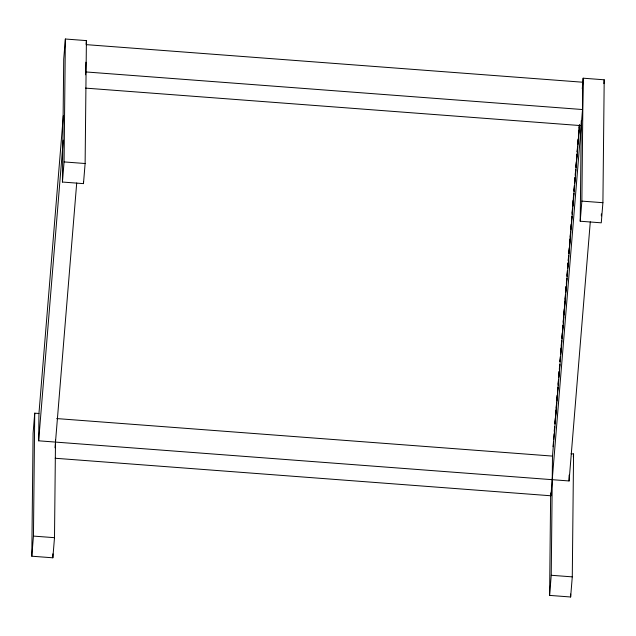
<?xml version="1.0" encoding="UTF-8"?>
<svg xmlns="http://www.w3.org/2000/svg" width="636" height="636" viewBox="0 0 636 636"><rect width="100%" height="100%" fill="white"/><g stroke="black" fill="none" stroke-linecap="round" stroke-linejoin="round"><path stroke-width="0.95" d="M55.515 440.12L54.497 537.682L52.852 557.804L31.8 556.206L33.088 433.299L34.734 413.177L38.947 413.495L38.661 440.812L569.077 480.959L590.288 221.845M31.8 556.206L33.446 536.092L34.734 413.177M52.852 557.804L52.891 553.837M62.431 182.039L63.719 59.132L65.365 39.011L86.409 40.609L85.121 163.516L83.475 183.629L62.431 182.039L64.077 161.926L65.365 39.011M83.475 183.629L83.499 181.665M85.566 74.786L85.9 62.185M571.048 453.77L573.569 453.961L572.281 576.868L570.635 596.989L549.591 595.391L550.657 493.298M55.165 458.254L550.919 495.778L550.951 492.844M549.591 595.391L551.237 575.278L552.485 456.092L579.603 124.783M569.077 480.959L569.133 475.1M570.635 596.989L570.667 594.016M582.282 88.849L583.148 78.196L604.2 79.794L602.912 202.701L601.266 222.823L580.215 221.225L581.272 120.713M550.919 495.778L582.536 109.535L582.822 82.227L86.083 44.631M580.215 221.225L581.868 201.111L583.148 78.196M601.338 215.882L601.362 213.903M38.947 413.495L63.314 115.816M38.661 440.812L63.266 140.166M86.146 43.82L86.409 40.609M55.03 447.768L76.71 182.977M554.306 430.612L554.624 426.653M554.87 423.687L555.355 417.757M555.514 415.777L555.92 410.832M556.166 407.867L556.572 402.922M556.81 399.949L557.216 395.004M557.462 392.038L557.867 387.093M558.106 384.128L558.511 379.183M558.758 376.218L559.163 371.273M559.322 369.293L559.728 364.349M559.974 361.383L560.372 356.438M560.618 353.473L561.024 348.528M561.262 345.555L561.668 340.61M561.914 337.644L562.319 332.7M562.558 329.734L562.884 325.783M563.21 321.824L563.615 316.879M563.774 314.9L564.259 308.969M564.426 306.989L564.832 302.044M565.07 299.079L565.476 294.134M565.722 291.169L566.12 286.224M566.366 283.251L566.771 278.306M567.01 275.34L567.415 270.395M567.662 267.43L567.988 263.471M568.226 260.506L568.632 255.561M568.878 252.595L569.284 247.65M569.522 244.685L569.928 239.74M570.174 236.775L570.579 231.83M570.818 228.857L571.223 223.912M571.47 220.946L571.788 216.995M572.114 213.036L572.519 208.091M572.678 206.112L573.163 200.181M573.33 198.201L573.736 193.257M573.974 190.291L574.38 185.346M574.626 182.381L575.031 177.436M575.27 174.471L575.675 169.526M575.922 166.553L576.327 161.608M576.566 158.642L576.892 154.691M577.13 151.718L577.536 146.773M577.782 143.808L578.188 138.863M578.426 135.897L578.832 130.952M579.078 127.987L579.317 125.022M553.074 446.687L553.479 441.742M553.646 439.762L554.131 433.832M554.29 431.852L554.695 426.907M554.942 423.942L555.427 418.003M555.586 416.031L556.635 403.168M556.802 401.197L557.287 395.258M557.446 393.279L557.931 387.348M558.098 385.368L558.583 379.438M558.742 377.458L559.227 371.527M559.394 369.548L559.799 364.603M560.038 361.638L560.443 356.693M560.602 354.713L561.739 340.864M561.898 338.885L562.383 332.954M562.55 330.974L563.035 325.044M563.194 323.064L563.679 317.133M563.846 315.154L565.547 294.389M565.706 292.409L566.191 286.47M566.35 284.499L566.835 278.56M567.002 276.58L567.487 270.65M567.646 268.67L568.131 262.74M568.298 260.76L568.703 255.815M568.862 253.836L569.347 247.905M569.514 245.925L570.643 232.076M570.802 230.105L571.295 224.166M571.454 222.187L571.939 216.256M572.098 214.276L572.583 208.346M572.75 206.366L573.799 193.511M573.966 191.531L574.451 185.601M574.61 183.621L575.095 177.683M575.262 175.711L575.747 169.772M575.906 167.793L576.391 161.862M576.55 159.882L577.043 153.952M577.202 151.972L577.607 147.027M577.766 145.048L578.251 139.117M578.418 137.138L579.388 125.268M573.338 456.831L573.569 453.961M603.89 83.626L604.2 79.794M85.796 71.94L582.536 109.535M85.47 88.11L581.217 125.634M64.077 161.926L85.121 163.516M581.868 201.111L602.912 202.701M56.731 418.575L552.485 456.092M33.446 536.092L54.497 537.682M551.237 575.278L572.281 576.868"/></g></svg>
